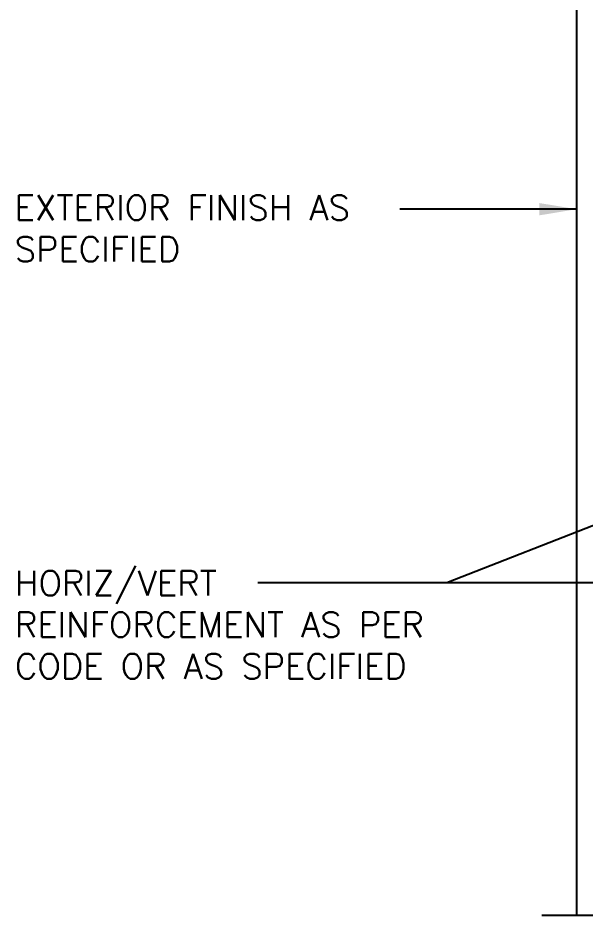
# Model space of a CAD drawing. Header units: inches. Extents: x 151.8 to 207.9, y 126.4 to 200.7.
# Drawn here: x 151.85 to 168.92, y 154.74 to 181.74 of the extents above; entities that cross this region are included whole.
import ezdxf

# ---------------------------------------------------------------- set-up
doc = ezdxf.new("R2010")
doc.units = ezdxf.units.IN
doc.header["$LTSCALE"] = 0.5
doc.header["$MEASUREMENT"] = 0
doc.layers.add('LINE9', color=9, linetype='Continuous')
doc.layers.add('TEXT', color=4, linetype='Continuous')
doc.styles.add('DIM', font='romans.shx', dxfattribs={"width": 0.7})
doc.styles.add('ROMANS', font='romans.shx', dxfattribs={"height": 0.75})
doc.dimstyles.new('ext_12', dxfattribs={"dimscale": 12, "dimtxt": 0.075, "dimasz": 0.09375, "dimexe": 0.09375, "dimexo": 0.0625, "dimgap": 0.0625, "dimtad": 1, "dimdec": 1, "dimzin": 2, "dimdsep": 46, "dimlunit": 4, "dimtxsty": 'DIM', "dimcen": 0.09, "dimdle": 0.09375, "dimclrt": 4, "dimadec": 0, "dimazin": 0, "dimtfac": 1, "dimtdec": 1, "dimtmove": 2, "dimatfit": 3, "dimfxl": 1, "dimfrac": 2, "dimtolj": 1, "dimtzin": 0, "dimarcsym": 0})

msp = doc.modelspace()

# ---------------------------------------------------------------- linework, layer by layer
at = {"layer": 'LINE9'}
for p, q in [((168.674, 154.742), (168.674, 199.742)), ((167.627, 154.742), (176.002, 154.742))]:
    msp.add_line(p, q, dxfattribs=at)

# ---------------------------------------------------------------- texts
at = {"layer": 'TEXT', "char_height": 0.75, "attachment_point": 4, "style": 'ROMANS'}
for s, insert, width in [('\\A1;EXTERIOR FINISH AS SPECIFIED', (151.754, 175.408), 14.62371), ('HORIZ/VERT REINFORCEMENT AS PER CODE OR AS SPECIFIED', (151.762, 163.48), 15.30561)]:
    msp.add_mtext(s, dxfattribs=dict(at, insert=insert, width=width))

# ---------------------------------------------------------------- leaders
at = {"layer": 'TEXT'}
for points in [[(168.674, 175.986), (163.343, 175.985)], [(177.381, 169.675), (164.76, 164.738), (159.07, 164.738)]]:
    msp.add_leader(points, dimstyle='ext_12', override={"dimgap": 0.0625, "dimtad": 0}, dxfattribs=at)
msp.add_leader([(176.786, 164.738), (159.07, 164.738)], dimstyle='ext_12', dxfattribs=at)

doc.saveas('drawing.dxf')
